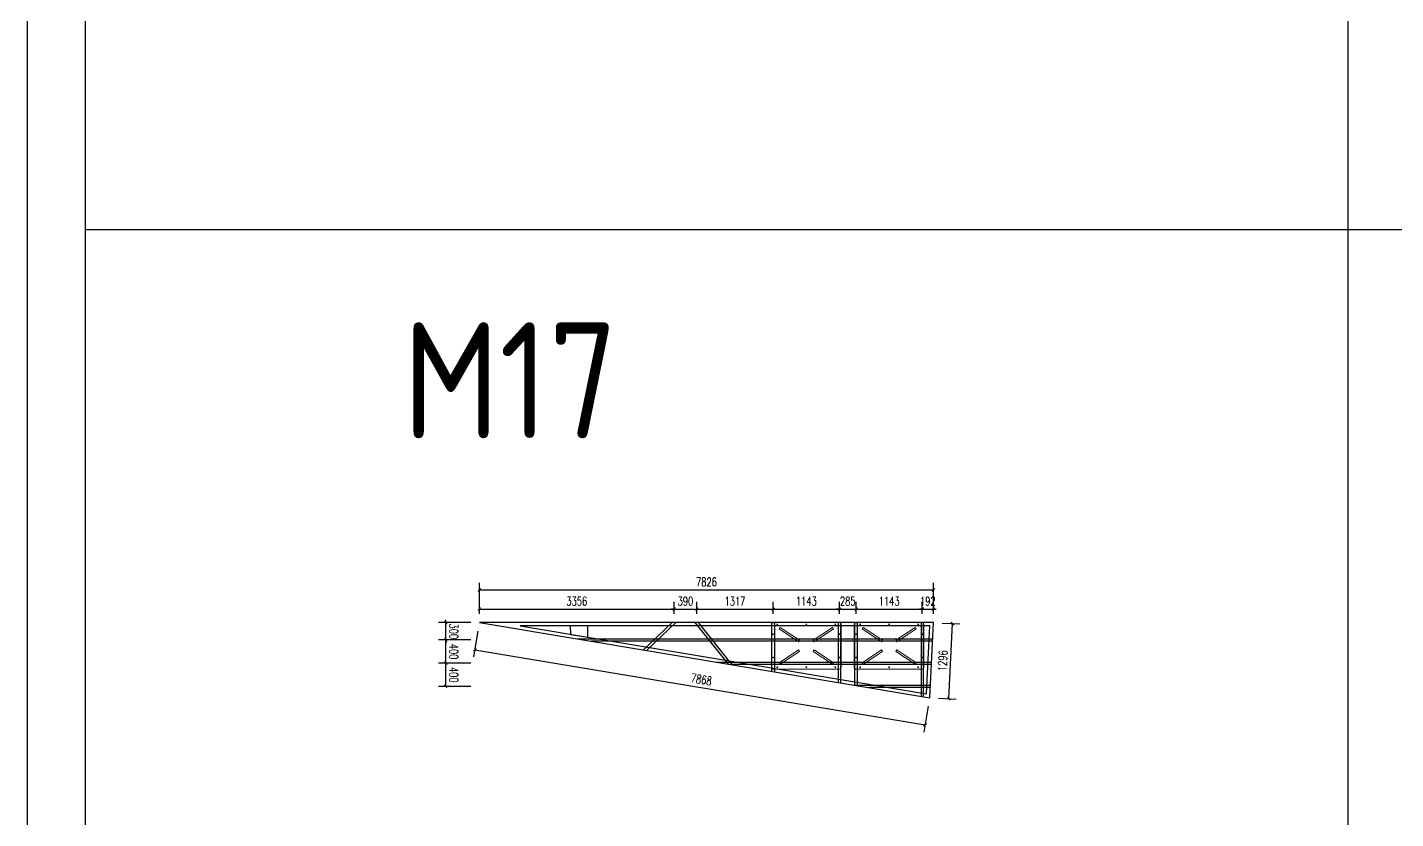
# Model space of a CAD drawing. Extents: x 1254079 to 1500931, y -102737 to 142253.
# Drawn here: x 1283444 to 1307027, y -52457 to -38812 of the extents above; entities that cross this region are included whole.
import ezdxf

# ---------------------------------------------------------------- set-up
doc = ezdxf.new("R2010")
doc.units = 0
doc.header["$LTSCALE"] = 1000
doc.header["$MEASUREMENT"] = 0
for name, color, linetype in [('DIM_MODI', 6, 'Continuous'), ('DOTE', 1, 'Continuous'), ('PUB_DIM', 3, 'Continuous'), ('PUB_TEXT', 7, 'Continuous'), ('W-float bowl浮筒', 253, 'Continuous'), ('W-FLOAT_BOWL浮筒', 253, 'Continuous'), ('W-STEEL_FRAME钢架', 3, 'Continuous'), ('W-STEEL_KEEL钢龙骨', 5, 'Continuous'), ('特殊段命名', 221, 'Continuous'), ('钢架', 90, 'Continuous')]:
    doc.layers.add(name, color=color, linetype=linetype)
doc.styles.add('_TCH_DIM_T3', font='SIMPLEX', dxfattribs={"width": 0.705882, "bigfont": 'GBCBIG'})
doc.styles.get("Standard").update_dxf_attribs({"font": 'gbenor.shx', "bigfont": 'gbcbig.shx'})
doc.dimstyles.new('_TCH_ARCH&&50', dxfattribs={"dimtxt": 148.75, "dimasz": 50, "dimexe": 125, "dimexo": 150, "dimgap": 63.125, "dimtad": 1, "dimdec": 0, "dimzin": 0, "dimdsep": 46, "dimtxsty": '_TCH_DIM_T3', "dimblk": 'ARCHTICK', "dimcen": 0.09, "dimclrt": 7, "dimazin": 2, "dimtfac": 1, "dimtdec": 0, "dimtix": 1, "dimtmove": 2, "dimatfit": 3, "dimfxl": 0, "dimtolj": 1, "dimtzin": 0, "dimarcsym": 0})

# ---------------------------------------------------------------- blocks, each defined once
blk = doc.blocks.new('_ArchTick')
at = {"color": 0, "linetype": 'ByBlock', "const_width": 0.4}
blk.add_lwpolyline([(-0.5, -0.5), (0.5, 0.5)], dxfattribs=at)
blk = doc.blocks.new('*D686')
at = {"layer": 'Defpoints', "color": 0, "transparency": 16777216}
for p in [(1290654, -49776), (1291235, -49776), (1291235, -50176)]:
    blk.add_point(p, dxfattribs=at)
at = {"layer": 'PUB_DIM', "color": 0, "lineweight": -2, "transparency": 16777216}
for p, q in [((1291085, -49776), (1290529, -49776)), ((1290654, -50176), (1290654, -49776)), ((1291085, -50176), (1290529, -50176))]:
    blk.add_line(p, q, dxfattribs=at)
at = {"layer": 'PUB_DIM', "color": 0, "lineweight": -2, "transparency": 16777216, "xscale": 50, "yscale": 50, "zscale": 50}
for p, rotation in [((1290654, -49776), 90.00074385326512), ((1290654, -50176), 270.0007438532651)]:
    blk.add_blockref('_ArchTick', p, dxfattribs=dict(at, rotation=rotation))
at = {"layer": 'PUB_DIM', "color": 7, "transparency": 16777216, "insert": (1290792, -49976), "char_height": 148.8, "attachment_point": 5, "rotation": 270.0007, "style": '_TCH_DIM_T3'}
blk.add_mtext('\\A1;400', dxfattribs=at)
blk = doc.blocks.new('*D687')
at = {"layer": 'Defpoints', "color": 0, "transparency": 16777216}
for p in [(1290654, -49376), (1291235, -49376), (1291235, -49776)]:
    blk.add_point(p, dxfattribs=at)
at = {"layer": 'PUB_DIM', "color": 0, "lineweight": -2, "transparency": 16777216}
for p, q in [((1291085, -49376), (1290529, -49376)), ((1290654, -49776), (1290654, -49376)), ((1291085, -49776), (1290529, -49776))]:
    blk.add_line(p, q, dxfattribs=at)
at = {"layer": 'PUB_DIM', "color": 0, "lineweight": -2, "transparency": 16777216, "xscale": 50, "yscale": 50, "zscale": 50}
for p, rotation in [((1290654, -49376), 90.00074385326904), ((1290654, -49776), 270.0007438532691)]:
    blk.add_blockref('_ArchTick', p, dxfattribs=dict(at, rotation=rotation))
at = {"layer": 'PUB_DIM', "color": 7, "transparency": 16777216, "insert": (1290792, -49576), "char_height": 148.8, "attachment_point": 5, "rotation": 270.0007, "style": '_TCH_DIM_T3'}
blk.add_mtext('\\A1;400', dxfattribs=at)
blk = doc.blocks.new('*D688')
at = {"layer": 'Defpoints', "color": 0, "transparency": 16777216}
for p in [(1290654, -49076), (1291235, -49076), (1291235, -49376)]:
    blk.add_point(p, dxfattribs=at)
at = {"layer": 'PUB_DIM', "color": 0, "lineweight": -2, "transparency": 16777216}
for p, q in [((1290654, -49076), (1290654, -49026)), ((1291085, -49076), (1290529, -49076)), ((1290654, -49376), (1290654, -49076)), ((1291085, -49376), (1290529, -49376)), ((1290654, -49376), (1290654, -49426))]:
    blk.add_line(p, q, dxfattribs=at)
at = {"layer": 'PUB_DIM', "color": 0, "lineweight": -2, "transparency": 16777216, "xscale": 50, "yscale": 50, "zscale": 50}
for p, rotation in [((1290654, -49076), 270.0007438532612), ((1290654, -49376), 90.00074385326121)]:
    blk.add_blockref('_ArchTick', p, dxfattribs=dict(at, rotation=rotation))
at = {"layer": 'PUB_DIM', "color": 7, "transparency": 16777216, "insert": (1290792, -49226), "char_height": 148.8, "attachment_point": 5, "rotation": 270.0007, "style": '_TCH_DIM_T3'}
blk.add_mtext('\\A1;300', dxfattribs=at)
blk = doc.blocks.new('*D689')
at = {"layer": 'Defpoints', "color": 0, "transparency": 16777216}
for p in [(1299060, -48843), (1298869, -49077), (1299060, -49077)]:
    blk.add_point(p, dxfattribs=at)
at = {"layer": 'PUB_DIM', "color": 0, "lineweight": -2, "transparency": 16777216}
for p, q in [((1298869, -48927), (1298869, -48718)), ((1299060, -48927), (1299060, -48718)), ((1298869, -48843), (1298819, -48843)), ((1298869, -48843), (1299060, -48843)), ((1299060, -48843), (1299110, -48843))]:
    blk.add_line(p, q, dxfattribs=at)
at = {"layer": 'PUB_DIM', "color": 0, "lineweight": -2, "transparency": 16777216, "xscale": 50, "yscale": 50, "zscale": 50}
blk.add_blockref('_ArchTick', (1298869, -48843), dxfattribs=at)
at = {"layer": 'PUB_DIM', "color": 0, "lineweight": -2, "transparency": 16777216, "xscale": 50, "yscale": 50, "zscale": 50, "rotation": 180}
blk.add_blockref('_ArchTick', (1299060, -48843), dxfattribs=at)
at = {"layer": 'PUB_DIM', "color": 7, "transparency": 16777216, "insert": (1298964, -48706), "char_height": 148.8, "attachment_point": 5, "style": '_TCH_DIM_T3'}
blk.add_mtext('\\A1;192', dxfattribs=at)
blk = doc.blocks.new('*D690')
at = {"layer": 'Defpoints', "color": 0, "transparency": 16777216}
for p in [(1298869, -48843), (1297726, -49077), (1298869, -49077)]:
    blk.add_point(p, dxfattribs=at)
at = {"layer": 'PUB_DIM', "color": 0, "lineweight": -2, "transparency": 16777216}
for p, q in [((1297726, -48927), (1297726, -48718)), ((1298869, -48927), (1298869, -48718)), ((1297726, -48843), (1298869, -48843))]:
    blk.add_line(p, q, dxfattribs=at)
at = {"layer": 'PUB_DIM', "color": 0, "lineweight": -2, "transparency": 16777216, "xscale": 50, "yscale": 50, "zscale": 50, "rotation": 180}
blk.add_blockref('_ArchTick', (1297726, -48843), dxfattribs=at)
at = {"layer": 'PUB_DIM', "color": 0, "lineweight": -2, "transparency": 16777216, "xscale": 50, "yscale": 50, "zscale": 50}
blk.add_blockref('_ArchTick', (1298869, -48843), dxfattribs=at)
at = {"layer": 'PUB_DIM', "color": 7, "transparency": 16777216, "insert": (1298297, -48706), "char_height": 148.8, "attachment_point": 5, "style": '_TCH_DIM_T3'}
blk.add_mtext('\\A1;1143', dxfattribs=at)
blk = doc.blocks.new('*D691')
at = {"layer": 'Defpoints', "color": 0, "transparency": 16777216}
for p in [(1297726, -48843), (1297441, -49077), (1297726, -49077)]:
    blk.add_point(p, dxfattribs=at)
at = {"layer": 'PUB_DIM', "color": 0, "lineweight": -2, "transparency": 16777216}
for p, q in [((1297441, -48927), (1297441, -48718)), ((1297726, -48927), (1297726, -48718)), ((1297441, -48843), (1297391, -48843)), ((1297441, -48843), (1297726, -48843)), ((1297726, -48843), (1297776, -48843))]:
    blk.add_line(p, q, dxfattribs=at)
at = {"layer": 'PUB_DIM', "color": 0, "lineweight": -2, "transparency": 16777216, "xscale": 50, "yscale": 50, "zscale": 50}
blk.add_blockref('_ArchTick', (1297441, -48843), dxfattribs=at)
at = {"layer": 'PUB_DIM', "color": 0, "lineweight": -2, "transparency": 16777216, "xscale": 50, "yscale": 50, "zscale": 50, "rotation": 180}
blk.add_blockref('_ArchTick', (1297726, -48843), dxfattribs=at)
at = {"layer": 'PUB_DIM', "color": 7, "transparency": 16777216, "insert": (1297583, -48706), "char_height": 148.8, "attachment_point": 5, "style": '_TCH_DIM_T3'}
blk.add_mtext('\\A1;285', dxfattribs=at)
blk = doc.blocks.new('*D692')
at = {"layer": 'Defpoints', "color": 0, "transparency": 16777216}
for p in [(1297441, -48843), (1296298, -49077), (1297441, -49077)]:
    blk.add_point(p, dxfattribs=at)
at = {"layer": 'PUB_DIM', "color": 0, "lineweight": -2, "transparency": 16777216}
for p, q in [((1296298, -48927), (1296298, -48718)), ((1297441, -48927), (1297441, -48718)), ((1296298, -48843), (1297441, -48843))]:
    blk.add_line(p, q, dxfattribs=at)
at = {"layer": 'PUB_DIM', "color": 0, "lineweight": -2, "transparency": 16777216, "xscale": 50, "yscale": 50, "zscale": 50, "rotation": 180}
blk.add_blockref('_ArchTick', (1296298, -48843), dxfattribs=at)
at = {"layer": 'PUB_DIM', "color": 0, "lineweight": -2, "transparency": 16777216, "xscale": 50, "yscale": 50, "zscale": 50}
blk.add_blockref('_ArchTick', (1297441, -48843), dxfattribs=at)
at = {"layer": 'PUB_DIM', "color": 7, "transparency": 16777216, "insert": (1296869, -48706), "char_height": 148.8, "attachment_point": 5, "style": '_TCH_DIM_T3'}
blk.add_mtext('\\A1;1143', dxfattribs=at)
blk = doc.blocks.new('*D693')
at = {"layer": 'Defpoints', "color": 0, "transparency": 16777216}
for p in [(1296298, -48843), (1294981, -49077), (1296298, -49077)]:
    blk.add_point(p, dxfattribs=at)
at = {"layer": 'PUB_DIM', "color": 0, "lineweight": -2, "transparency": 16777216}
for p, q in [((1294981, -48927), (1294981, -48718)), ((1296298, -48927), (1296298, -48718)), ((1294981, -48843), (1296298, -48843))]:
    blk.add_line(p, q, dxfattribs=at)
at = {"layer": 'PUB_DIM', "color": 0, "lineweight": -2, "transparency": 16777216, "xscale": 50, "yscale": 50, "zscale": 50, "rotation": 180}
blk.add_blockref('_ArchTick', (1294981, -48843), dxfattribs=at)
at = {"layer": 'PUB_DIM', "color": 0, "lineweight": -2, "transparency": 16777216, "xscale": 50, "yscale": 50, "zscale": 50}
blk.add_blockref('_ArchTick', (1296298, -48843), dxfattribs=at)
at = {"layer": 'PUB_DIM', "color": 7, "transparency": 16777216, "insert": (1295639, -48706), "char_height": 148.8, "attachment_point": 5, "style": '_TCH_DIM_T3'}
blk.add_mtext('\\A1;1317', dxfattribs=at)
blk = doc.blocks.new('*D694')
at = {"layer": 'Defpoints', "color": 0, "transparency": 16777216}
for p in [(1294981, -48843), (1294590, -49077), (1294981, -49077)]:
    blk.add_point(p, dxfattribs=at)
at = {"layer": 'PUB_DIM', "color": 0, "lineweight": -2, "transparency": 16777216}
for p, q in [((1294590, -48927), (1294590, -48718)), ((1294981, -48927), (1294981, -48718)), ((1294590, -48843), (1294540, -48843)), ((1294590, -48843), (1294981, -48843)), ((1294981, -48843), (1295031, -48843))]:
    blk.add_line(p, q, dxfattribs=at)
at = {"layer": 'PUB_DIM', "color": 0, "lineweight": -2, "transparency": 16777216, "xscale": 50, "yscale": 50, "zscale": 50}
blk.add_blockref('_ArchTick', (1294590, -48843), dxfattribs=at)
at = {"layer": 'PUB_DIM', "color": 0, "lineweight": -2, "transparency": 16777216, "xscale": 50, "yscale": 50, "zscale": 50, "rotation": 180}
blk.add_blockref('_ArchTick', (1294981, -48843), dxfattribs=at)
at = {"layer": 'PUB_DIM', "color": 7, "transparency": 16777216, "insert": (1294786, -48706), "char_height": 148.8, "attachment_point": 5, "style": '_TCH_DIM_T3'}
blk.add_mtext('\\A1;390', dxfattribs=at)
blk = doc.blocks.new('*D695')
at = {"layer": 'Defpoints', "color": 0, "transparency": 16777216}
for p in [(1294590, -48843), (1291235, -49077), (1294590, -49077)]:
    blk.add_point(p, dxfattribs=at)
at = {"layer": 'PUB_DIM', "color": 0, "lineweight": -2, "transparency": 16777216}
for p, q in [((1291235, -48927), (1291235, -48718)), ((1294590, -48927), (1294590, -48718)), ((1291235, -48843), (1294590, -48843))]:
    blk.add_line(p, q, dxfattribs=at)
at = {"layer": 'PUB_DIM', "color": 0, "lineweight": -2, "transparency": 16777216, "xscale": 50, "yscale": 50, "zscale": 50, "rotation": 180}
blk.add_blockref('_ArchTick', (1291235, -48843), dxfattribs=at)
at = {"layer": 'PUB_DIM', "color": 0, "lineweight": -2, "transparency": 16777216, "xscale": 50, "yscale": 50, "zscale": 50}
blk.add_blockref('_ArchTick', (1294590, -48843), dxfattribs=at)
at = {"layer": 'PUB_DIM', "color": 7, "transparency": 16777216, "insert": (1292913, -48706), "char_height": 148.8, "attachment_point": 5, "style": '_TCH_DIM_T3'}
blk.add_mtext('\\A1;3356', dxfattribs=at)
blk = doc.blocks.new('*D696')
at = {"layer": 'Defpoints', "color": 0, "transparency": 16777216}
for p in [(1291235, -49077), (1298996, -50371), (1298917, -50840)]:
    blk.add_point(p, dxfattribs=at)
at = {"layer": 'PUB_DIM', "color": 0, "lineweight": -2, "transparency": 16777216}
for p, q in [((1291210, -49225), (1291136, -49669)), ((1291157, -49546), (1298917, -50840)), ((1298971, -50519), (1298897, -50963))]:
    blk.add_line(p, q, dxfattribs=at)
at = {"layer": 'PUB_DIM', "color": 0, "lineweight": -2, "transparency": 16777216, "xscale": 50, "yscale": 50, "zscale": 50}
for p, rotation in [((1291157, -49546), 170.5315217394244), ((1298917, -50840), 350.5315217394244)]:
    blk.add_blockref('_ArchTick', p, dxfattribs=dict(at, rotation=rotation))
at = {"layer": 'PUB_DIM', "color": 7, "transparency": 16777216, "insert": (1295060, -50057), "char_height": 148.8, "attachment_point": 5, "rotation": 350.5315, "style": '_TCH_DIM_T3'}
blk.add_mtext('\\A1;7868', dxfattribs=at)
blk = doc.blocks.new('*D697')
at = {"layer": 'Defpoints', "color": 0, "transparency": 16777216}
for p in [(1299060, -49077), (1299390, -49093), (1298996, -50371)]:
    blk.add_point(p, dxfattribs=at)
at = {"layer": 'PUB_DIM', "color": 0, "lineweight": -2, "transparency": 16777216}
for p, q in [((1299210, -49084), (1299515, -49099)), ((1299325, -50387), (1299390, -49093)), ((1299146, -50378), (1299450, -50394))]:
    blk.add_line(p, q, dxfattribs=at)
at = {"layer": 'PUB_DIM', "color": 0, "lineweight": -2, "transparency": 16777216, "xscale": 50, "yscale": 50, "zscale": 50}
for p, rotation in [((1299390, -49093), 87.14164330463613), ((1299325, -50387), 267.1416433046361)]:
    blk.add_blockref('_ArchTick', p, dxfattribs=dict(at, rotation=rotation))
at = {"layer": 'PUB_DIM', "color": 7, "transparency": 16777216, "insert": (1299220, -49733), "char_height": 148.8, "attachment_point": 5, "rotation": 87.1416, "style": '_TCH_DIM_T3'}
blk.add_mtext('\\A1;1296', dxfattribs=at)
blk = doc.blocks.new('*D698')
at = {"layer": 'Defpoints', "color": 0, "transparency": 16777216}
for p in [(1299060, -48513), (1291235, -49077), (1299060, -49077)]:
    blk.add_point(p, dxfattribs=at)
at = {"layer": 'PUB_DIM', "color": 0, "lineweight": -2, "transparency": 16777216}
for p, q in [((1291235, -48927), (1291235, -48388)), ((1291235, -48513), (1299060, -48513)), ((1299060, -48927), (1299060, -48388))]:
    blk.add_line(p, q, dxfattribs=at)
at = {"layer": 'PUB_DIM', "color": 0, "lineweight": -2, "transparency": 16777216, "xscale": 50, "yscale": 50, "zscale": 50, "rotation": 180}
blk.add_blockref('_ArchTick', (1291235, -48513), dxfattribs=at)
at = {"layer": 'PUB_DIM', "color": 0, "lineweight": -2, "transparency": 16777216, "xscale": 50, "yscale": 50, "zscale": 50}
blk.add_blockref('_ArchTick', (1299060, -48513), dxfattribs=at)
at = {"layer": 'PUB_DIM', "color": 7, "transparency": 16777216, "insert": (1295148, -48375), "char_height": 148.8, "attachment_point": 5, "style": '_TCH_DIM_T3'}
blk.add_mtext('\\A1;7826', dxfattribs=at)
blk = doc.blocks.new('$matou$00000145')
at = {"layer": 'W-float bowl浮筒', "lineweight": 0}
for p, q in [((-600, -375), (-600, 375)), ((-575, 400), (575, 400)), ((-507, 370), (-493, 370)), ((-500, 377), (-500, 363)), ((-7, 370), (7, 370)), ((0, 377), (0, 363)), ((493, 370), (507, 370)), ((500, 377), (500, 363)), ((600, 375), (600, -375)), ((-577, 200), (-563, 200)), ((-570, 207), (-570, 193)), ((563, 200), (577, 200)), ((570, 207), (570, 193)), ((-577, -200), (-563, -200)), ((-570, -193), (-570, -207)), ((563, -200), (577, -200)), ((570, -193), (570, -207)), ((575, -400), (-575, -400)), ((-507, -370), (-493, -370)), ((-500, -377), (-500, -363)), ((-7, -370), (7, -370)), ((0, -377), (0, -363)), ((493, -370), (507, -370)), ((500, -377), (500, -363))]:
    blk.add_line(p, q, dxfattribs=at)
at = {"layer": 'W-float bowl浮筒', "lineweight": 0, "ltscale": 100}
for points in [[(-450, 316), (-117, 95), (-133, 70), (-467, 291)], [(450, 316), (117, 95), (133, 70), (467, 291)], [(-450, -316), (-117, -95), (-133, -70), (-467, -291)], [(450, -316), (117, -95), (133, -70), (467, -291)]]:
    blk.add_lwpolyline(points, close=True, dxfattribs=at)
at = {"layer": 'W-float bowl浮筒', "lineweight": 0}
for centre in [(-500, 370), (0, 370), (500, 370), (-570, 200), (570, 200), (-570, -200), (570, -200), (-500, -370), (0, -370), (500, -370)]:
    blk.add_circle(centre, 7, dxfattribs=at)
for centre, start, end in [((-575, 375), 90, 180), ((575, 375), 0, 90), ((-575, -375), 180, 270), ((575, -375), 270, 0)]:
    blk.add_arc(centre, 25, start, end, dxfattribs=at)

msp = doc.modelspace()

# ---------------------------------------------------------------- linework, layer by layer
at = {"layer": 'DIM_MODI'}
msp.add_lwpolyline([(1284443.8, -42297.8), (1371490.4, -42297.8)], dxfattribs=at)
at = {"layer": 'DOTE'}
msp.add_lwpolyline([(1292801.8, -49134.7), (1292803.1, -49279.4), (1293105.2, -49329.8), (1293105.2, -49134.7)], close=True, dxfattribs=at)
at = {"layer": 'W-STEEL_FRAME钢架'}
for points in [[(1296276.1, -49917.4), (1296276.1, -49076.7), (1296319.1, -49076.7), (1296319.1, -49924.6)], [(1297463, -50115.4), (1297462.1, -49076.7), (1297419.1, -49076.7), (1297420, -50108.2)], [(1297704, -50155.6), (1297704, -49076.7), (1297747, -49076.7), (1297747, -50162.8)], [(1298891.1, -50353.6), (1298890, -49076.7), (1298847, -49076.7), (1298848.1, -50346.4)]]:
    msp.add_lwpolyline(points, dxfattribs=at)
at = {"layer": 'W-STEEL_KEEL钢龙骨'}
for p, q in [((1292925.6, -49358.7), (1299046.2, -49358.7)), ((1299044.2, -49398.7), (1293165.4, -49398.7)), ((1295324.1, -49758.7), (1299026.3, -49758.7)), ((1299024.3, -49798.7), (1295564, -49798.7)), ((1297706.4, -50156), (1299006.4, -50155.8)), ((1299004.5, -50195.8), (1297946, -50196))]:
    msp.add_line(p, q, dxfattribs=at)
at = {"layer": '特殊段命名'}
for points in [[(1283443.8, 1620.5), (1372490.4, 1620.5), (1372490.4, -88861.8), (1283443.8, -88861.8)], [(1284443.8, 620.5), (1371490.4, 620.5), (1371490.4, -87216.1), (1284443.8, -87216.1)]]:
    msp.add_lwpolyline(points, close=True, dxfattribs=at)
msp.add_lwpolyline([(1306205.5, 620.5), (1306205.5, -87216.1)], dxfattribs=at)
at = {"layer": '钢架'}
for points in [[(1291234.8, -49076.7), (1298995.7, -50371), (1299060.3, -49076.7)], [(1291935.1, -49134.7), (1298941, -50303.1), (1298999.4, -49134.7)]]:
    msp.add_lwpolyline(points, close=True, dxfattribs=at)
for points in [[(1294062.7, -49548.3), (1294559.4, -49076.7)], [(1294115.9, -49557.2), (1294621.9, -49076.7)], [(1294949.4, -49076.7), (1295521.6, -49791.6)], [(1295004.4, -49076.7), (1295585.1, -49802.2)]]:
    msp.add_lwpolyline(points, dxfattribs=at)

# ---------------------------------------------------------------- block references
at = {"layer": 'W-FLOAT_BOWL浮筒', "yscale": -1, "rotation": 180}
for p in [(1296869.1, -49476.7), (1298297, -49476.7)]:
    msp.add_blockref('$matou$00000145', p, dxfattribs=at)

# ---------------------------------------------------------------- texts
at = {"layer": 'PUB_TEXT'}
msp.add_text('M17', height=2000, dxfattribs=at).set_placement((1289915.7, -45897.8))

# ---------------------------------------------------------------- dimensions: what is measured, and where the dimension line sits
at = {"layer": 'PUB_DIM'}
for p1, p2, distance, picture, middle in [((1291234.7532, -49076.6627), (1299060.3285, -49076.6627), 563.7509, '*D698', (1295147.5408, -48375.4118)), ((1291234.8, -49076.7), (1294590.4, -49076.7), 233.5, '*D695', (1292912.6, -48705.7)), ((1294590.4, -49076.7), (1294980.8, -49076.7), 233.5, '*D694', (1294785.6, -48705.7)), ((1294980.8, -49076.7), (1296297.6, -49076.7), 233.5, '*D693', (1295639.2, -48705.7)), ((1296297.6, -49076.7), (1297440.6, -49076.7), 233.5, '*D692', (1296869.1, -48705.7)), ((1297440.6, -49076.7), (1297725.5, -49076.7), 233.5, '*D691', (1297583, -48705.7)), ((1297725.5, -49076.7), (1298868.5, -49076.7), 233.5, '*D690', (1298297, -48705.7)), ((1298868.5, -49076.7), (1299060.3, -49076.7), 233.5, '*D689', (1298964.4, -48705.7)), ((1291234.8, -49376.3), (1291234.8, -49076.3), 580.5, '*D688', (1290791.8, -49226.3)), ((1291234.8, -49076.7), (1298995.7, -50371), -475.4, '*D696', (1295059.6, -50057.1)), ((1298995.7, -50371), (1299060.3, -49076.7), -330.1, '*D697', (1299220.3, -49733.4)), ((1291234.8, -49776.3), (1291234.8, -49376.3), 580.5, '*D687', (1290791.8, -49576.3)), ((1291234.8, -50176.2), (1291234.8, -49776.3), 580.5, '*D686', (1290791.8, -49976.3))]:
    dim = msp.add_aligned_dim(p1=p1, p2=p2, distance=distance, dimstyle='_TCH_ARCH&&50', dxfattribs=at)
    dim.commit()
    dim.dimension.update_dxf_attribs({"geometry": picture, "text_midpoint": middle})

doc.saveas('drawing.dxf')
